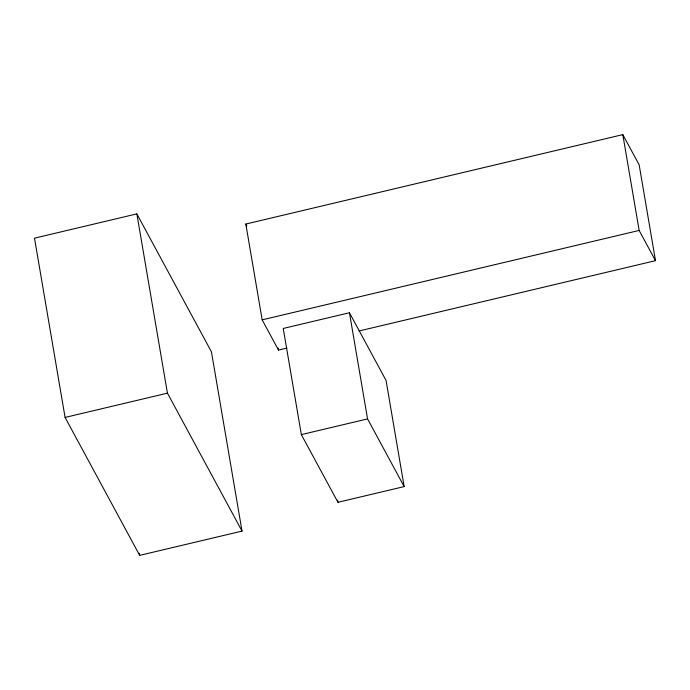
<?xml version="1.0" encoding="UTF-8"?>
<svg xmlns="http://www.w3.org/2000/svg" width="690" height="690" viewBox="0 0 690 690"><rect width="100%" height="100%" fill="white"/><g stroke="black" fill="none" stroke-linecap="round" stroke-linejoin="round"><path stroke-width="1.03" d="M136.853 213.883L34.5 238.162L65.084 417.433L139.673 555.372L242.026 531.102L211.442 351.831L136.853 213.883L167.437 393.153L242.026 531.102M286.885 348.096L278.51 350.08L262.166 319.858L245.821 224.043L622.811 134.628L639.156 164.85L655.5 260.665L359.145 330.959M262.166 319.858L639.156 230.443L655.5 260.665M349.451 312.751L283.236 328.457L301.349 434.614L337.945 502.303L404.159 486.597L386.055 380.44L349.451 312.751L367.563 418.908L404.159 486.597M65.084 417.433L167.437 393.153M301.349 434.614L367.563 418.908M245.821 224.043L246.839 225.932M622.811 134.628L639.156 230.443M337.582 500.181L337.945 502.303M278.148 347.976L278.51 350.08M139.311 553.251L139.673 555.372"/></g></svg>
